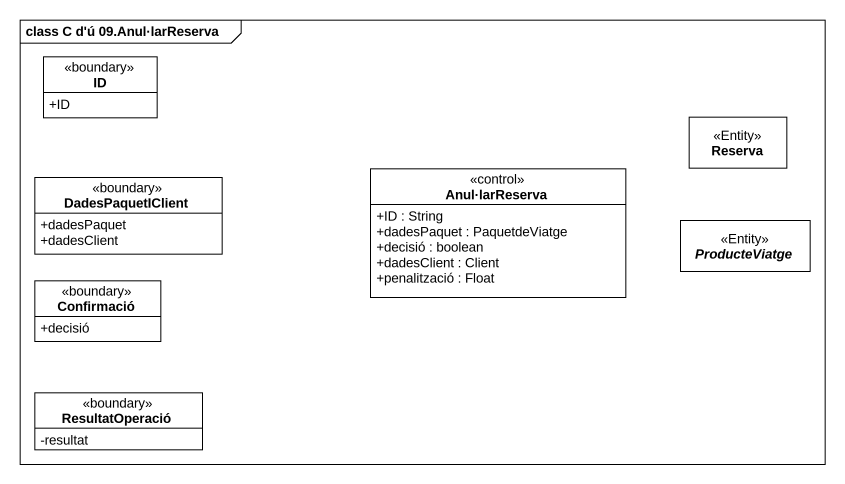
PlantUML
@startuml
mainframe class C d'ú 09.Anul·larReserva
hide circle
hide empty members
skinparam classAttributeIconSize 0
class ID <<boundary>> {
  +ID
}
class Reserva <<Entity>>
class DadesPaquetIClient <<boundary>> {
  +dadesPaquet
  +dadesClient
}
class "Anul·larReserva" as Anul_larReserva <<control>> {
  +ID : String
  +dadesPaquet : PaquetdeViatge
  +decisió : boolean
  +dadesClient : Client
  +penalització : Float
}
abstract class ProducteViatge <<Entity>>
class Confirmació <<boundary>> {
  +decisió
}
class ResultatOperació <<boundary>> {
  -resultat
}
@enduml
